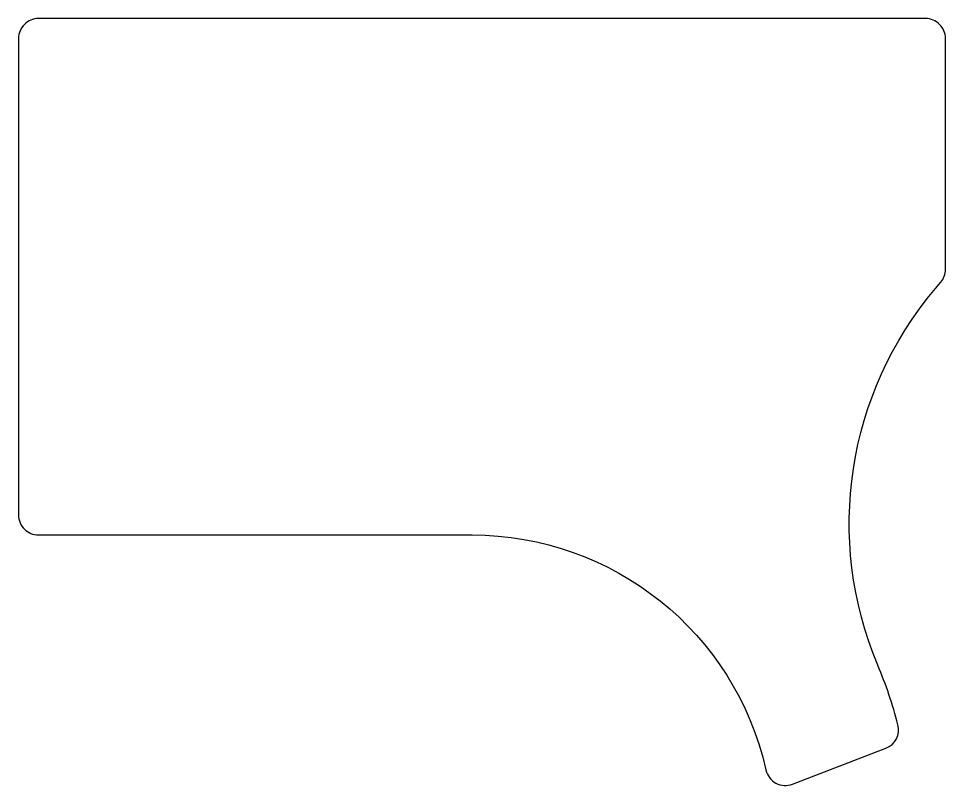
# Model space of a CAD drawing. Header units: millimetres. Extents: x -59 to 81, y -76 to 40.
import ezdxf

# ---------------------------------------------------------------- set-up
doc = ezdxf.new("R2010")
doc.units = ezdxf.units.MM
doc.layers.get('0').update_dxf_attribs({"linetype": 'CONTINUOUS'})

msp = doc.modelspace()

# ---------------------------------------------------------------- linework, layer by layer
msp.add_lwpolyline([(-59, -35, 0.414214), (-56, -38), (9.5, -38, -0.350677), (53.89, -73.5, 0.4573), (57.89, -75.64), (72, -70.22, 0.382218), (73.83, -66.66, 0.035695), (70.78, -57.68, -0.282428), (79.48, -0.8), (80.29, 0.16, 0.177391), (81, 2.1), (81, 37, 0.414214), (78, 40), (-56, 40, 0.414214), (-59, 37)], format="xyb", close=True)

doc.saveas('drawing.dxf')
